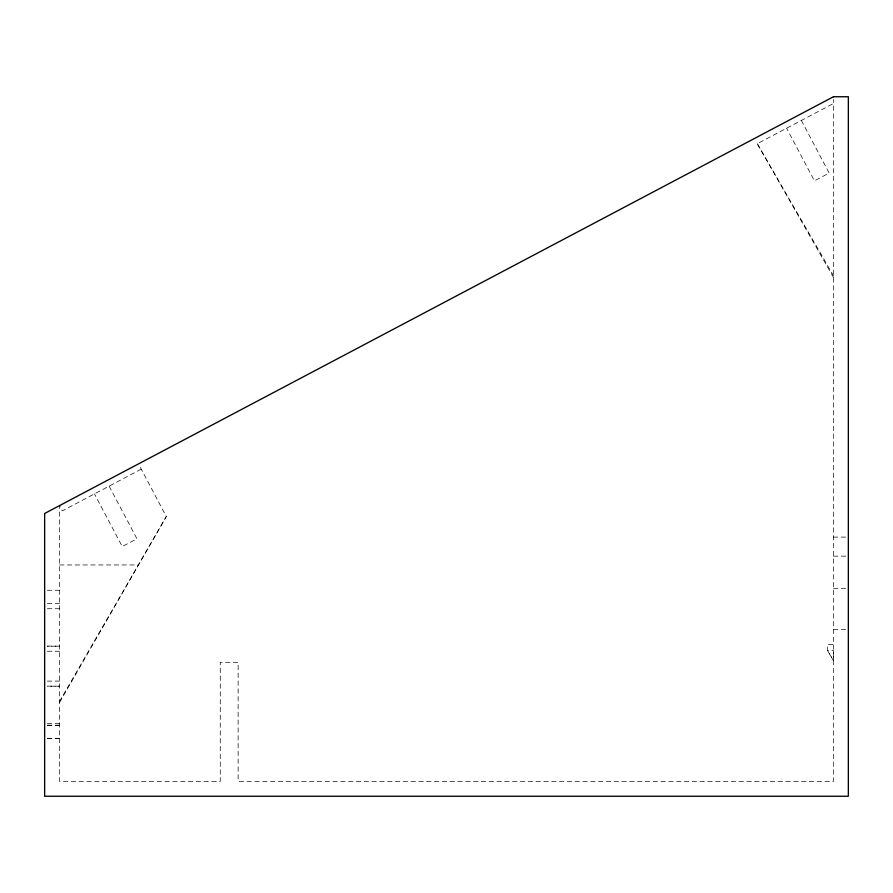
<?xml version="1.0" encoding="UTF-8"?>
<svg xmlns="http://www.w3.org/2000/svg" width="893" height="893" viewBox="0 0 893 893"><rect width="100%" height="100%" fill="white"/><g stroke="black" fill="none" stroke-linecap="round" stroke-linejoin="round"><path stroke-width="0.67" stroke-dasharray="4.46 3.35" d="M833.448 660.72L827.51 650.405L833.47 660.708L833.47 650.405L827.51 650.405L827.51 644.445L833.47 644.445M59.53 702.568L166.299 516.534L139.051 464.952M59.53 701.463L166.299 516.534M141.273 469.16L62.309 510.874L59.53 505.617L59.53 781.375L220.27 781.375L220.27 662.305L238.13 662.305L238.13 781.375L833.47 781.375L833.47 99.436M833.47 277.455L757.286 143.717L833.47 103.476M833.47 537.106L845.649 537.106M833.47 556.16L848.35 556.16M59.53 564.956L138.348 564.956M833.47 588.308L845.649 588.308M47.351 590.273L59.53 590.273M47.351 603.367L59.53 603.367M47.351 608.725L59.53 608.725M833.47 629.565L845.649 629.565M47.351 646.097L59.53 646.152L47.351 646.208M47.351 651.254L59.53 651.254M47.351 681.102L59.53 681.102M47.351 723.631L59.53 723.631M47.351 725.194L59.53 725.194M47.351 725.451L59.53 725.451M47.351 738.299L59.53 738.299M47.351 738.544L59.53 738.544M757.286 143.717L833.47 275.658M801.356 120.443L829.162 173.075L814.427 180.866L786.621 128.224M109.125 486.149L136.953 538.78L122.252 546.538L94.457 493.896M59.53 686.148L47.351 686.148L59.53 686.259"/><path stroke-width="1.34" d="M833.47 96.745L44.65 513.475L44.65 796.255L848.35 796.255L848.35 96.745L833.47 96.745"/></g></svg>
